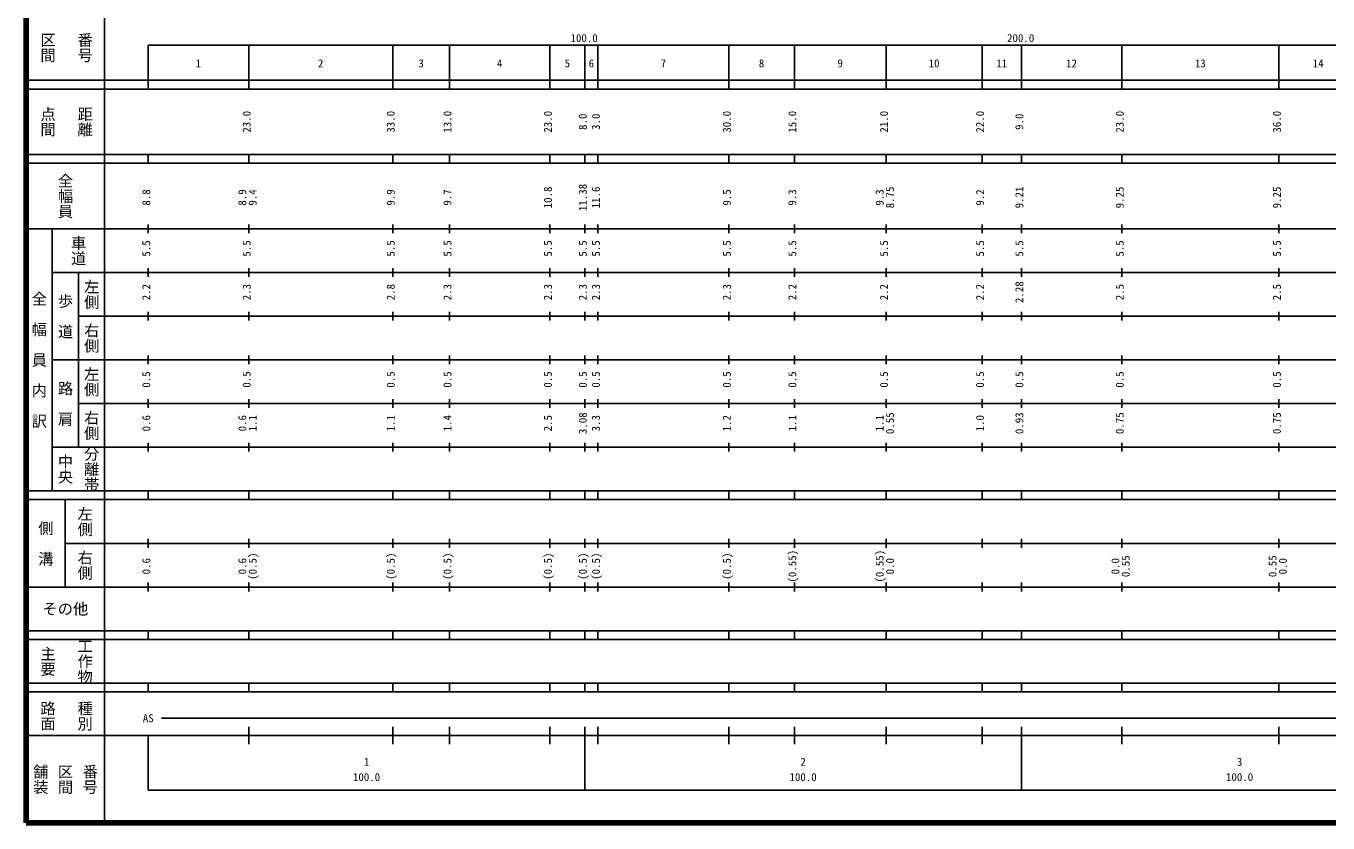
# Model space of a CAD drawing. Units: millimetres on the paper, enlarged 1000 times. Extents: x 40000 to 680000, y 20000 to 380000.
# Drawn here: x 40000 to 338241, y 20000 to 202409 of the extents above; entities that cross this region are included whole.
import ezdxf
from ezdxf.enums import TextEntityAlignment as Align

# ---------------------------------------------------------------- set-up
doc = ezdxf.new("R2010")
doc.units = ezdxf.units.MM
doc.header["$LTSCALE"] = 1000
doc.layers.add('M-TTL', color=2, linetype='Continuous', lineweight=140)
doc.layers.add('M-TTL-BAND', color=7, linetype='Continuous', lineweight=25)
doc.styles.add('@ＭＳ ゴシック', font='')
doc.styles.add('ＭＳ ゴシック', font='')
doc.styles.get('@ＭＳ ゴシック').set_extended_font_data('@MS Gothic')
doc.styles.get('ＭＳ ゴシック').set_extended_font_data('MS Gothic')

msp = doc.modelspace()

# ---------------------------------------------------------------- linework, layer by layer
at = {"layer": 'M-TTL'}
for p, q in [((40000, 380000), (40000, 20000)), ((40000, 20000), (680000, 20000))]:
    msp.add_line(p, q, dxfattribs=at)
at = {"layer": 'M-TTL-BAND'}
for p, q in [((58000, 370000), (58000, 20000)), ((68000, 198000), (579000, 198000)), ((68000, 198000), (68000, 188000)), ((91000, 188000), (91000, 198000)), ((124000, 188000), (124000, 198000)), ((137000, 188000), (137000, 198000)), ((160000, 188000), (160000, 198000)), ((168000, 188000), (168000, 198000)), ((171000, 188000), (171000, 198000)), ((201000, 188000), (201000, 198000)), ((216000, 188000), (216000, 198000)), ((237000, 188000), (237000, 198000)), ((259000, 188000), (259000, 198000)), ((268000, 188000), (268000, 198000)), ((291000, 188000), (291000, 198000)), ((327000, 188000), (327000, 198000)), ((40000, 190000), (579000, 190000)), ((40000, 188000), (579000, 188000)), ((40000, 173000), (579000, 173000)), ((68000, 171000), (68000, 173000)), ((91000, 171000), (91000, 173000)), ((124000, 171000), (124000, 173000)), ((137000, 171000), (137000, 173000)), ((160000, 171000), (160000, 173000)), ((168000, 171000), (168000, 173000)), ((171000, 171000), (171000, 173000)), ((201000, 171000), (201000, 173000)), ((216000, 171000), (216000, 173000)), ((237000, 171000), (237000, 173000)), ((259000, 171000), (259000, 173000)), ((268000, 171000), (268000, 173000)), ((291000, 171000), (291000, 173000)), ((327000, 171000), (327000, 173000)), ((40000, 171000), (579000, 171000)), ((40000, 156000), (579000, 156000)), ((46000, 96000), (46000, 156000)), ((68000, 155000), (68000, 157000)), ((91000, 155000), (91000, 157000)), ((124000, 155000), (124000, 157000)), ((137000, 155000), (137000, 157000)), ((160000, 155000), (160000, 157000)), ((168000, 155000), (168000, 157000)), ((171000, 155000), (171000, 157000)), ((201000, 155000), (201000, 157000)), ((216000, 155000), (216000, 157000)), ((237000, 155000), (237000, 157000)), ((259000, 155000), (259000, 157000)), ((268000, 155000), (268000, 157000)), ((291000, 155000), (291000, 157000)), ((327000, 155000), (327000, 157000)), ((68000, 145000), (68000, 147000)), ((91000, 145000), (91000, 147000)), ((124000, 145000), (124000, 147000)), ((137000, 145000), (137000, 147000)), ((160000, 145000), (160000, 147000)), ((168000, 145000), (168000, 147000)), ((171000, 145000), (171000, 147000)), ((201000, 145000), (201000, 147000)), ((216000, 145000), (216000, 147000)), ((237000, 145000), (237000, 147000)), ((259000, 145000), (259000, 147000)), ((268000, 145000), (268000, 147000)), ((291000, 145000), (291000, 147000)), ((327000, 145000), (327000, 147000)), ((46000, 146000), (579000, 146000)), ((52000, 146000), (52000, 106000)), ((52000, 136000), (579000, 136000)), ((68000, 135000), (68000, 137000)), ((91000, 135000), (91000, 137000)), ((124000, 135000), (124000, 137000)), ((137000, 135000), (137000, 137000)), ((160000, 135000), (160000, 137000)), ((168000, 135000), (168000, 137000)), ((171000, 135000), (171000, 137000)), ((201000, 135000), (201000, 137000)), ((216000, 135000), (216000, 137000)), ((237000, 135000), (237000, 137000)), ((259000, 135000), (259000, 137000)), ((268000, 135000), (268000, 137000)), ((291000, 135000), (291000, 137000)), ((327000, 135000), (327000, 137000)), ((46000, 126000), (579000, 126000)), ((68000, 125000), (68000, 127000)), ((91000, 125000), (91000, 127000)), ((124000, 125000), (124000, 127000)), ((137000, 125000), (137000, 127000)), ((160000, 125000), (160000, 127000)), ((168000, 125000), (168000, 127000)), ((171000, 125000), (171000, 127000)), ((201000, 125000), (201000, 127000)), ((216000, 125000), (216000, 127000)), ((237000, 125000), (237000, 127000)), ((259000, 125000), (259000, 127000)), ((268000, 125000), (268000, 127000)), ((291000, 125000), (291000, 127000)), ((327000, 125000), (327000, 127000)), ((68000, 115000), (68000, 117000)), ((91000, 115000), (91000, 117000)), ((124000, 115000), (124000, 117000)), ((137000, 115000), (137000, 117000)), ((160000, 115000), (160000, 117000)), ((168000, 115000), (168000, 117000)), ((171000, 115000), (171000, 117000)), ((201000, 115000), (201000, 117000)), ((216000, 115000), (216000, 117000)), ((237000, 115000), (237000, 117000)), ((259000, 115000), (259000, 117000)), ((268000, 115000), (268000, 117000)), ((291000, 115000), (291000, 117000)), ((327000, 115000), (327000, 117000)), ((52000, 116000), (579000, 116000)), ((46000, 106000), (579000, 106000)), ((68000, 105000), (68000, 107000)), ((91000, 105000), (91000, 107000)), ((124000, 105000), (124000, 107000)), ((137000, 105000), (137000, 107000)), ((160000, 105000), (160000, 107000)), ((168000, 105000), (168000, 107000)), ((171000, 105000), (171000, 107000)), ((201000, 105000), (201000, 107000)), ((216000, 105000), (216000, 107000)), ((237000, 105000), (237000, 107000)), ((259000, 105000), (259000, 107000)), ((268000, 105000), (268000, 107000)), ((291000, 105000), (291000, 107000)), ((327000, 105000), (327000, 107000)), ((40000, 96000), (579000, 96000)), ((68000, 94000), (68000, 96000)), ((91000, 94000), (91000, 96000)), ((124000, 94000), (124000, 96000)), ((137000, 94000), (137000, 96000)), ((160000, 94000), (160000, 96000)), ((168000, 94000), (168000, 96000)), ((171000, 94000), (171000, 96000)), ((201000, 94000), (201000, 96000)), ((216000, 94000), (216000, 96000)), ((237000, 94000), (237000, 96000)), ((259000, 94000), (259000, 96000)), ((268000, 94000), (268000, 96000)), ((291000, 94000), (291000, 96000)), ((327000, 94000), (327000, 96000)), ((40000, 94000), (579000, 94000)), ((49000, 94000), (49000, 74000)), ((49000, 84000), (579000, 84000)), ((68000, 83000), (68000, 85000)), ((91000, 83000), (91000, 85000)), ((124000, 83000), (124000, 85000)), ((137000, 83000), (137000, 85000)), ((160000, 83000), (160000, 85000)), ((168000, 83000), (168000, 85000)), ((171000, 83000), (171000, 85000)), ((201000, 83000), (201000, 85000)), ((216000, 83000), (216000, 85000)), ((237000, 83000), (237000, 85000)), ((259000, 83000), (259000, 85000)), ((268000, 83000), (268000, 85000)), ((291000, 83000), (291000, 85000)), ((327000, 83000), (327000, 85000)), ((68000, 73000), (68000, 75000)), ((91000, 73000), (91000, 75000)), ((124000, 73000), (124000, 75000)), ((137000, 73000), (137000, 75000)), ((160000, 73000), (160000, 75000)), ((168000, 73000), (168000, 75000)), ((171000, 73000), (171000, 75000)), ((201000, 73000), (201000, 75000)), ((216000, 73000), (216000, 75000)), ((237000, 73000), (237000, 75000)), ((259000, 73000), (259000, 75000)), ((268000, 73000), (268000, 75000)), ((291000, 73000), (291000, 75000)), ((327000, 73000), (327000, 75000)), ((40000, 74000), (579000, 74000)), ((40000, 64000), (579000, 64000)), ((68000, 62000), (68000, 64000)), ((91000, 62000), (91000, 64000)), ((124000, 62000), (124000, 64000)), ((137000, 62000), (137000, 64000)), ((160000, 62000), (160000, 64000)), ((168000, 62000), (168000, 64000)), ((171000, 62000), (171000, 64000)), ((201000, 62000), (201000, 64000)), ((216000, 62000), (216000, 64000)), ((237000, 62000), (237000, 64000)), ((259000, 62000), (259000, 64000)), ((268000, 62000), (268000, 64000)), ((291000, 62000), (291000, 64000)), ((327000, 62000), (327000, 64000)), ((40000, 62000), (579000, 62000)), ((40000, 52000), (579000, 52000)), ((68000, 50000), (68000, 52000)), ((91000, 50000), (91000, 52000)), ((124000, 50000), (124000, 52000)), ((137000, 50000), (137000, 52000)), ((160000, 50000), (160000, 52000)), ((168000, 50000), (168000, 52000)), ((171000, 50000), (171000, 52000)), ((201000, 50000), (201000, 52000)), ((216000, 50000), (216000, 52000)), ((237000, 50000), (237000, 52000)), ((259000, 50000), (259000, 52000)), ((268000, 50000), (268000, 52000)), ((291000, 50000), (291000, 52000)), ((327000, 50000), (327000, 52000)), ((40000, 50000), (579000, 50000)), ((71000, 44000), (565000, 44000)), ((91000, 38000), (91000, 42000)), ((124000, 38000), (124000, 42000)), ((137000, 38000), (137000, 42000)), ((160000, 38000), (160000, 42000)), ((168000, 27500), (168000, 42000)), ((171000, 38000), (171000, 42000)), ((201000, 38000), (201000, 42000)), ((216000, 38000), (216000, 42000)), ((237000, 38000), (237000, 42000)), ((259000, 38000), (259000, 42000)), ((268000, 27500), (268000, 42000)), ((291000, 38000), (291000, 42000)), ((327000, 38000), (327000, 42000)), ((40000, 40000), (579000, 40000)), ((68000, 40000), (68000, 27500)), ((68000, 27500), (579000, 27500))]:
    msp.add_line(p, q, dxfattribs=at)

# ---------------------------------------------------------------- texts
at = {"layer": 'M-TTL-BAND', "style": '@ＭＳ ゴシック'}
for s, p in [('区間', (45000, 197500)), ('番号', (53500, 197500)), ('点間', (45000, 180500)), ('距離', (53500, 180500)), ('全幅員', (49000, 163500)), ('車道', (52000, 151000)), ('左側', (55000, 141000)), ('全\u3000幅\u3000員\u3000内\u3000訳', (43000, 126000)), ('歩\u3000道', (49000, 136000)), ('右側', (55000, 131000)), ('左側', (55000, 121000)), ('路\u3000肩', (49000, 116000)), ('右側', (55000, 111000)), ('分離帯', (55000, 101000)), ('中央', (49000, 101000)), ('左側', (53500, 89000)), ('側\u3000溝', (44500, 84000)), ('右側', (53500, 79000)), ('主要', (45000, 57000)), ('工作物', (53500, 57000)), ('路面', (45000, 44500)), ('種別', (53500, 44500)), ('舗装', (43333, 30000)), ('区間', (49000, 30000)), ('番号', (54667, 30000))]:
    msp.add_text(s, height=2566, rotation=270, dxfattribs=at).set_placement(p, align=Align.MIDDLE_CENTER)
at = {"layer": 'M-TTL-BAND', "style": 'ＭＳ ゴシック'}
for s, p in [('100.0', (167844, 198195)), ('200.0', (267844, 198195)), ('1', (79500, 192405)), ('2', (107500, 192405)), ('3', (130500, 192405)), ('4', (148500, 192405)), ('5', (164000, 192405)), ('6', (169500, 192405)), ('7', (186000, 192405)), ('8', (208500, 192405)), ('9', (226500, 192405)), ('10', (248000, 192405)), ('11', (263500, 192405)), ('12', (279500, 192405)), ('13', (309000, 192405)), ('14', (336000, 192405)), ('AS', (68000, 42500)), ('1', (118000, 32523)), ('2', (218000, 32523)), ('3', (318000, 32523)), ('100.0', (118000, 29033)), ('100.0', (218000, 29033)), ('100.0', (318000, 29033))]:
    msp.add_text(s, height=1833, dxfattribs=at).set_placement(p, align=Align.BOTTOM_CENTER)
for s, p in [('23.0', (92000, 180500)), ('33.0', (125000, 180500)), ('13.0', (138000, 180500)), ('23.0', (161000, 180500)), ('8.0', (169000, 180500)), ('3.0', (172000, 180500)), ('30.0', (202000, 180500)), ('15.0', (217000, 180500)), ('21.0', (238000, 180500)), ('22.0', (260000, 180500)), ('9.0', (269000, 180500)), ('23.0', (292000, 180500)), ('36.0', (328000, 180500)), ('8.8', (69000, 163174)), ('8.9', (91000, 163174)), ('9.4', (93370, 163174)), ('9.9', (125000, 163174)), ('9.7', (138000, 163174)), ('10.8', (161000, 163174)), ('11.38', (169000, 163174)), ('11.6', (172000, 163174)), ('9.5', (202000, 163174)), ('9.3', (217000, 163174)), ('9.3', (237000, 163174)), ('8.75', (239370, 163174)), ('9.2', (260000, 163174)), ('9.21', (269000, 163174)), ('9.25', (292000, 163174)), ('9.25', (328000, 163174)), ('5.5', (69000, 151500)), ('5.5', (92000, 151500)), ('5.5', (125000, 151500)), ('5.5', (138000, 151500)), ('5.5', (161000, 151500)), ('5.5', (169000, 151500)), ('5.5', (172000, 151500)), ('5.5', (202000, 151500)), ('5.5', (217000, 151500)), ('5.5', (238000, 151500)), ('5.5', (260000, 151500)), ('5.5', (269000, 151500)), ('5.5', (292000, 151500)), ('5.5', (328000, 151500)), ('2.2', (69000, 141500)), ('2.3', (92000, 141500)), ('2.8', (125000, 141500)), ('2.3', (138000, 141500)), ('2.3', (161000, 141500)), ('2.3', (169000, 141500)), ('2.3', (172000, 141500)), ('2.3', (202000, 141500)), ('2.2', (217000, 141500)), ('2.2', (238000, 141500)), ('2.2', (260000, 141500)), ('2.28', (269000, 141500)), ('2.5', (292000, 141500)), ('2.5', (328000, 141500)), ('0.5', (69000, 121500)), ('0.5', (92000, 121500)), ('0.5', (125000, 121500)), ('0.5', (138000, 121500)), ('0.5', (161000, 121500)), ('0.5', (169000, 121500)), ('0.5', (172000, 121500)), ('0.5', (202000, 121500)), ('0.5', (217000, 121500)), ('0.5', (238000, 121500)), ('0.5', (260000, 121500)), ('0.5', (269000, 121500)), ('0.5', (292000, 121500)), ('0.5', (328000, 121500)), ('3.08', (169000, 111500)), ('0.55', (239370, 111500)), ('0.93', (269000, 111500)), ('0.75', (292000, 111500)), ('0.75', (328000, 111500)), ('0.6', (69000, 111500)), ('0.6', (91000, 111500)), ('1.1', (93370, 111500)), ('1.1', (125000, 111500)), ('1.4', (138000, 111500)), ('2.5', (161000, 111500)), ('3.3', (172000, 111500)), ('1.2', (202000, 111500)), ('1.1', (217000, 111500)), ('1.1', (237000, 111500)), ('1.0', (260000, 111500)), ('(0.5)', (93370, 78764)), ('(0.5)', (125000, 78764)), ('(0.5)', (138000, 78764)), ('(0.5)', (161000, 78764)), ('(0.5)', (169000, 78764)), ('(0.5)', (172000, 78764)), ('(0.5)', (202000, 78764)), ('(0.55)', (217000, 78764)), ('(0.55)', (237000, 78764)), ('0.55', (293370, 78764)), ('0.55', (327000, 78764)), ('0.6', (69000, 78764)), ('0.6', (91000, 78764)), ('0.0', (239370, 78764)), ('0.0', (291000, 78764)), ('0.0', (329370, 78764))]:
    msp.add_text(s, height=1833, rotation=90, dxfattribs=at).set_placement(p, align=Align.BOTTOM_CENTER)
msp.add_text('その他', height=2566, dxfattribs=at).set_placement((49000, 69000), align=Align.MIDDLE_CENTER)

doc.saveas('drawing.dxf')
